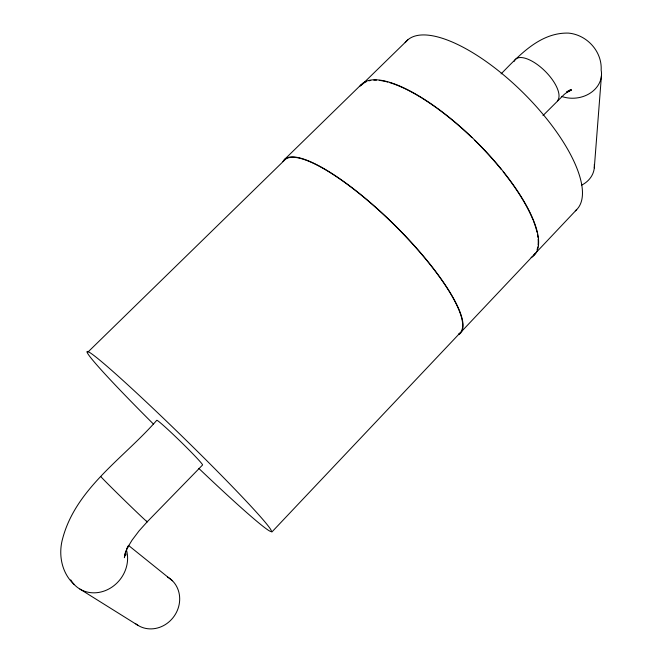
<?xml version="1.0" encoding="UTF-8"?>
<svg xmlns="http://www.w3.org/2000/svg" width="662" height="662" viewBox="0 0 662 662"><rect width="100%" height="100%" fill="white"/><g stroke="black" fill="none" stroke-linecap="round" stroke-linejoin="round"><path stroke-width="0.99" d="M594.294 167.925L601.435 75.873M125.168 552.977L124.373 557.71L125.788 551.736L128.536 545.579M128.469 545.562L126.665 549.013L132.102 540.093L139.086 530.85L147.221 521.797L202.555 464.997A32.033 1.423 44.3 0 0 179.741 440.743A32.033 1.423 44.3 0 0 156.72 420.345C124.34 457.641 76.039 488.043 62.658 538.52C58.099 554.599 61.665 573.209 74.384 584.687M271.809 532.074L459.966 333.052M461.944 331.083L576.718 209.564M542.981 115.602L564.396 94.269L570.95 89.42L566.523 92.556L571.546 90.007L567.673 91.306M501.084 73.896C519.314 55.302 540.109 32.297 568.501 33.1C586.913 34.788 602.238 51.421 601.154 70.131A28.483 23.782 -3.3 0 1 590.388 93.019A28.483 23.782 -3.3 0 1 561.368 96.338M284.321 159.658L361.46 84.38M87.947 352.06L284.197 160.518A123.165 30.766 44.6 0 1 395.909 226.495A123.165 30.766 44.6 0 1 458.41 334.236M361.171 85.381L407.775 39.886M566.639 91.778L569.337 91.273L567.483 91.373M79.887 589.064L138.242 625.532M128.469 545.389L172.434 580.781M125.449 552.116L125.788 555.128L125.482 551.082M282.955 161.561A123.637 30.882 44.6 0 1 393.716 224.128A123.637 30.882 44.6 0 1 458.749 334.558M359.756 86.499A121.477 40.109 44.7 0 1 477.087 142.413A121.477 40.109 44.7 0 1 531.156 257.568M362.445 84.107A121.005 39.96 44.7 0 1 366.409 81.658M368.933 80.83A121.005 39.96 44.7 0 1 370.786 80.45M373.815 80.152A121.005 39.96 44.7 0 1 376.438 80.152M379.252 80.367A121.005 39.96 44.7 0 1 387.775 82.063M389.661 82.601A121.005 39.96 44.7 0 1 420.8 97.372M421.719 97.935A121.005 39.96 44.7 0 1 436.771 108.063M437.574 108.642A121.005 39.96 44.7 0 1 471.923 137.613M474.77 140.377A121.005 39.96 44.7 0 1 501.316 169.464M503.178 171.772A121.005 39.96 44.7 0 1 533.034 219.941M533.39 220.818A121.005 39.96 44.7 0 1 537.031 232.263M537.461 234.34A121.005 39.96 44.7 0 1 537.941 237.327M538.132 239.222A121.005 39.96 44.7 0 1 538.082 245.006M537.792 246.926A121.005 39.96 44.7 0 1 537.089 249.541M534.888 253.703A121.005 39.96 44.7 0 1 533.704 255.06M405.177 42.658A119.748 45.157 44.8 0 1 523.104 92.688A119.748 45.157 44.8 0 1 575.311 210.822M153.567 424.193A128.676 5.726 44.3 0 1 106.35 365.714A128.676 5.726 44.3 0 1 257.601 513.53A128.676 5.726 44.3 0 1 198.79 468.382M514.159 61.359A29.492 12.561 44.9 0 1 543.03 69.204A29.492 12.561 44.9 0 1 557.404 100.806M146.716 521.135A32.43 0.496 44.3 0 1 125.557 501.349A32.43 0.496 44.3 0 1 100.864 476.541M126.608 550.527A32.455 29.012 -51.3 0 1 108.626 589.106A32.455 29.012 -51.3 0 1 70.726 579.846M594.302 164.408A25.197 21.747 -1.8 0 1 581.608 185.153M167.519 577.007A28.35 25.826 -55.2 0 1 174.247 616.057A28.35 25.826 -55.2 0 1 135.313 623.463"/></g></svg>
